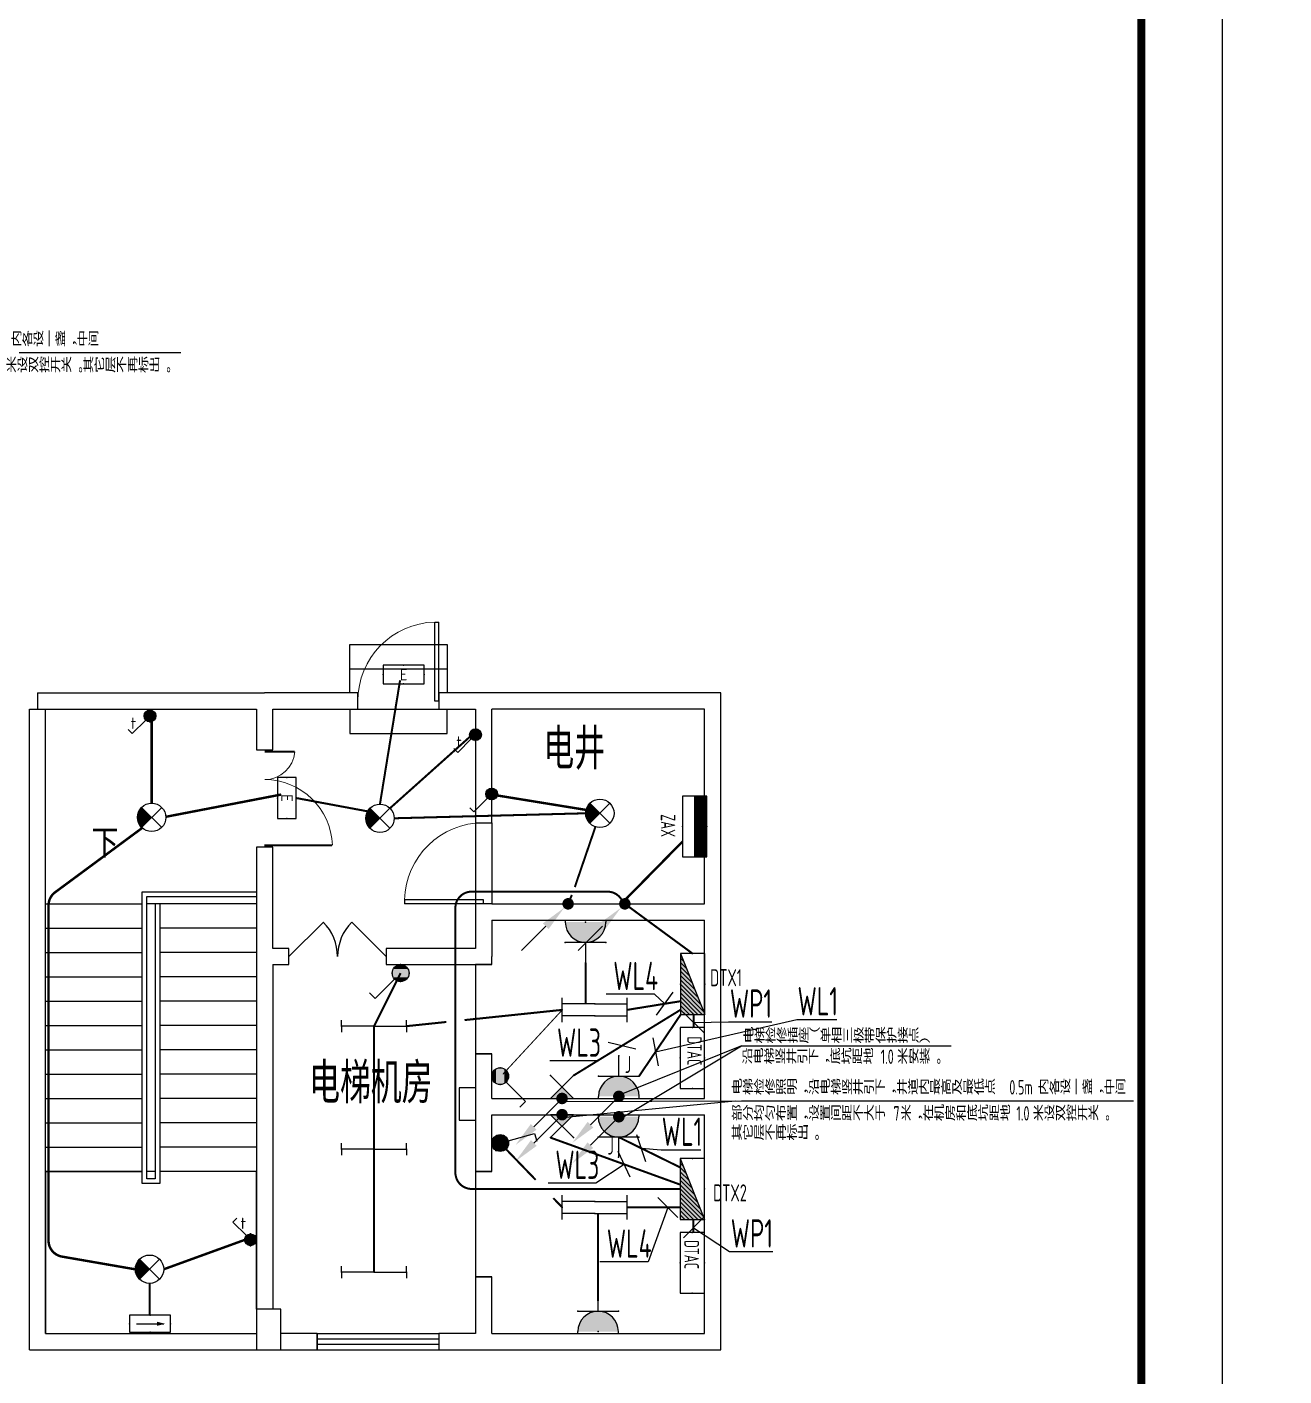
# Model space of a CAD drawing. Extents: x 2166032 to 5302137, y 581493 to 2416206.
# Drawn here: x 2872779 to 2888277, y 1195994 to 1212630 of the extents above; entities that cross this region are included whole.
import ezdxf
from ezdxf.enums import TextEntityAlignment as Align

# ---------------------------------------------------------------- set-up
doc = ezdxf.new("R2010")
doc.units = 0
doc.header["$LTSCALE"] = 1000
doc.header["$MEASUREMENT"] = 0
doc.linetypes.add('DASH', pattern=[0.35, 0.25, -0.1])
for name, color, linetype in [('COLUMN', 2, 'Continuous'), ('DIM-照明', 3, 'Continuous'), ('DIM_SYMB', 3, 'Continuous'), ('EQUIP-动力', 3, 'Continuous'), ('EQUIP-照明', 3, 'Continuous'), ('EQUIP-箱柜', 3, 'Continuous'), ('HANDRAIL', 3, 'Continuous'), ('LWIRE', 4, 'Continuous'), ('PUB_TEXT', 7, 'Continuous'), ('STAIR', 8, 'Continuous'), ('TEL_TEXT', 7, 'Continuous'), ('TEL_TITLE', 7, 'Continuous'), ('WALL', 8, 'Continuous'), ('WINDOW', 8, 'Continuous'), ('WIRE-照明', 1, 'Continuous')]:
    doc.layers.add(name, color=color, linetype=linetype)
doc.styles.add('_HZTXT', font='！tssdeng.shx', dxfattribs={"width": 0.8, "bigfont": '！tssdchn.shx'})
doc.styles.add('_TCH_DIM', font='tssdeng.shx', dxfattribs={"bigfont": 'tssdchn.shx'})
doc.styles.add('_TCH_LABEL', font='!tssdeng.shx', dxfattribs={"bigfont": '!tssdchn.shx'})
doc.styles.add('_TEL_DIM', font='@tssdeng.shx', dxfattribs={"width": 0.8, "height": 3.5, "bigfont": '!tssdchn.shx'})
doc.styles.get("Standard").update_dxf_attribs({"font": 'tssdeng.shx', "bigfont": 'tssdchn.shx'})

# ---------------------------------------------------------------- blocks, each defined once
blk = doc.blocks.new('$equip$00001776')
for p, q in [((0.72, 0.66), (-0.72, 0.66)), ((-0.72, 0.66), (-0.72, 0)), ((0.72, 0), (0.72, 0.66)), ((-0.72, 0), (0.72, 0))]:
    blk.add_line(p, q)
for p in [(0, 0.66), (-0.72, 0.33), (0, 0), (0.72, 0.33)]:
    blk.add_point(p)
at = {"color": 7, "style": '_TEL_DIM'}
blk.add_attdef('$TEXT$', text='', height=0.4, dxfattribs=at).set_placement((0, 0.33), align=Align.MIDDLE_CENTER)
at = {"color": 7, "style": '_TEL_DIM', "flags": 1}
blk.add_attdef('A', text='', height=0.00002, dxfattribs=at).set_placement((0, 0), align=Align.MIDDLE_CENTER)
blk = doc.blocks.new('$equip$00001822')
for p, q in [((0.147, 0.356), (0.625, 0.833)), ((0.625, 0.833), (0.766, 0.692))]:
    blk.add_line(p, q)
blk.add_circle((0, 0.208), 0.208)
for p in [(-0.208, 0.208), (-0.015, 0.001), (0, 0.417), (0.208, 0.208)]:
    blk.add_point(p)
for points in [[(-0.18, 0.313), (0.18, 0.313), (-0.208, 0.208), (0.208, 0.208)], [(-0.18, 0.104), (0.18, 0.104), (-0.208, 0.208), (0.208, 0.208)], [(-0.104, 0.389), (0.104, 0.389), (-0.18, 0.313), (0.18, 0.313)], [(-0.104, 0.028), (0.104, 0.028), (-0.18, 0.104), (0.18, 0.104)], [(0, 0.417), (0, 0.417), (-0.104, 0.389), (0.104, 0.389)], [(0, 0), (0, 0), (-0.104, 0.028), (0.104, 0.028)]]:
    blk.add_solid(points)
at = {"color": 7, "style": '_TEL_DIM'}
blk.add_attdef('$TEXT$', text='', height=0.4, dxfattribs=at).set_placement((0.581, 0.465), align=Align.MIDDLE_CENTER)
at = {"color": 7, "style": '_TEL_DIM', "flags": 1}
blk.add_attdef('A', text='', height=0.00002, dxfattribs=at).set_placement((0, 0), align=Align.MIDDLE_CENTER)
blk = doc.blocks.new('$equip$00001190')
for p, q in [((-0.354, 0.354), (0.354, -0.354)), ((-0.354, -0.354), (0.354, 0.354))]:
    blk.add_line(p, q)
blk.add_circle((0, 0), 0.5)
for points in [[(-0.177, -0.177), (-0.483, 0.129), (0, 0), (-0.354, 0.354)], [(-0.306, -0.306), (-0.483, -0.129), (-0.177, -0.177), (-0.483, 0.129)], [(-0.354, -0.354), (-0.354, -0.354), (-0.306, -0.306), (-0.483, -0.129)]]:
    blk.add_solid(points)
at = {"flags": 9}
blk.add_attdef('A', (0, 0), '', height=0.00002, dxfattribs=at)
blk = doc.blocks.new('$equip$00001687')
for p, q in [((0.72, 0.6), (-0.72, 0.6)), ((-0.72, 0.6), (-0.72, 0)), ((0.72, 0), (0.72, 0.6)), ((-0.72, 0), (0.72, 0))]:
    blk.add_line(p, q)
at = {"color": 7}
blk.add_line((-0.48, 0.3), (0.48, 0.3), dxfattribs=at)
for p in [(0, 0.6), (-0.72, 0.3), (0, 0), (0.72, 0.3)]:
    blk.add_point(p)
blk.add_solid([(0.24, 0.228), (0.528, 0.3), (0.24, 0.372)])
at = {"layer": 'TEL_TEXT', "style": '_TEL_DIM', "flags": 1}
blk.add_attdef('A', text='', height=0.00002, dxfattribs=at).set_placement((0, 0), align=Align.MIDDLE_CENTER)
blk = doc.blocks.new('$equip$00001962')
for p, q in [((0.147, 0.356), (0.625, 0.833)), ((0.625, 0.833), (0.766, 0.692))]:
    blk.add_line(p, q)
blk.add_circle((0, 0.208), 0.208)
for p in [(0, 0.417), (-0.208, 0.208), (0, 0), (0.208, 0.208)]:
    blk.add_point(p)
for points in [[(-0.104, 0.389), (0.104, 0.389), (-0.18, 0.313), (0.18, 0.313)], [(0, 0.417), (0, 0.417), (-0.104, 0.389), (0.104, 0.389)], [(-0.18, 0.313), (0.18, 0.313), (-0.208, 0.208), (0.208, 0.208)], [(-0.18, 0.104), (0.18, 0.104), (-0.208, 0.208), (0.208, 0.208)], [(-0.104, 0.028), (0.104, 0.028), (-0.18, 0.104), (0.18, 0.104)], [(0, 0), (0, 0), (-0.104, 0.028), (0.104, 0.028)]]:
    blk.add_solid(points)
at = {"layer": 'TEL_TEXT', "style": '_TEL_DIM', "flags": 1}
blk.add_attdef('A', text='', height=0.00002, dxfattribs=at).set_placement((0, 0), align=Align.MIDDLE_CENTER)
blk = doc.blocks.new('$TelecSys$00000081')
for p, q in [((0.104, 0.104), (0.104, 0.104)), ((-0.104, -0.104), (-0.104, -0.104)), ((-1.15, -1.15), (-0.55, -0.55))]:
    blk.add_line(p, q)
at = {"const_width": 0.142}
blk.add_lwpolyline([(0.071, 0, 1), (-0.071, 0, 1)], format="xyb", close=True, dxfattribs=at)
blk.add_solid([(-0.62, -0.48), (-0.48, -0.62), (-0.1, -0.1)])
at = {"width": 0.8, "flags": 9}
blk.add_attdef('A', (0, 0), '', height=0.00002, rotation=180, dxfattribs=at)
blk = doc.blocks.new('$equip$00001689')
for p, q in [((-0.8, 0), (-0.8, 0.15)), ((0, 0), (-0.8, 0)), ((-0.8, 0), (-0.8, -0.15)), ((0, 0), (0.8, 0)), ((0.8, 0), (0.8, 0.15)), ((0.8, 0), (0.8, -0.15))]:
    blk.add_line(p, q)
for p in [(-0.8, 0), (0, 0), (0.8, 0)]:
    blk.add_point(p)
at = {"layer": 'TEL_TEXT', "style": '_TEL_DIM', "flags": 1}
blk.add_attdef('A', text='', height=0.00002, dxfattribs=at).set_placement((0, 0), align=Align.MIDDLE_CENTER)
blk = doc.blocks.new('$equip$00001691')
for p, q in [((-0.8, -0.3), (-0.8, 0.3)), ((0, 0.15), (-0.8, 0.15)), ((0, 0.15), (0.8, 0.15)), ((0.8, -0.3), (0.8, 0.3)), ((0, -0.15), (-0.8, -0.15)), ((0, -0.15), (0.8, -0.15))]:
    blk.add_line(p, q)
for p in [(-0.8, 0), (0, 0.15), (0.8, 0), (0, -0.15)]:
    blk.add_point(p)
at = {"layer": 'TEL_TEXT', "style": '_TEL_DIM', "flags": 1}
blk.add_attdef('A', text='', height=0.00002, dxfattribs=at).set_placement((0, 0), align=Align.MIDDLE_CENTER)
blk = doc.blocks.new('*X464')
at = {"color": 0}
for p, q in [((-71, 0), (49, 120)), ((-35, 0), (108, 143)), ((0, 0), (167, 167)), ((35, 0), (226, 190)), ((71, 0), (250, 179)), ((106, 0), (250, 144)), ((-247, 0), (-246, 2)), ((-212, 0), (-187, 25)), ((-177, 0), (-128, 49)), ((-141, 0), (-69, 72)), ((-106, 0), (-10, 96)), ((141, 0), (250, 109)), ((177, 0), (250, 73)), ((212, 0), (250, 38)), ((247, 0), (250, 3))]:
    blk.add_line(p, q, dxfattribs=at)
blk = doc.blocks.new('$equip$00001425')
for p, q in [((-0.75, 0), (0.75, 0.6)), ((0.75, 0.6), (-0.75, 0.6)), ((-0.75, 0.6), (-0.75, 0)), ((0.75, 0), (0.75, 0.6)), ((-0.75, 0), (0.75, 0))]:
    blk.add_line(p, q)
for p in [(0, 0.6), (-0.75, 0.3), (0, 0), (0.75, 0.3)]:
    blk.add_point(p)
blk.add_solid([(-0.75, 0), (0.75, 0), (0.75, 0.6)])
at = {"xscale": 0.00300000000061118, "yscale": 0.00300000000061118, "zscale": 0.003}
blk.add_blockref('*X464', (0, 0), dxfattribs=at)
at = {"style": '_TCH_LABEL', "flags": 9}
blk.add_attdef('A', (0, 0), '', height=0.00002, dxfattribs=at)
blk = doc.blocks.new('$equip$00001413')
for p, q in [((0.75, 0.6), (-0.75, 0.6)), ((-0.75, 0.6), (-0.75, 0)), ((0.75, 0), (0.75, 0.6)), ((-0.75, 0), (0.75, 0))]:
    blk.add_line(p, q)
for p in [(0, 0.6), (-0.75, 0.3), (0, 0), (0.75, 0.3)]:
    blk.add_point(p)
at = {"style": '_TCH_LABEL', "flags": 9}
blk.add_attdef('A', (0, 0), '', height=0.00002, dxfattribs=at)
blk = doc.blocks.new('$equip$00001154')
for p, q in [((0, 0.283), (0, -0.283)), ((0, 0.283), (0.566, -0.283)), ((0.566, 0.283), (0, -0.283))]:
    blk.add_line(p, q)
for p in [(0, 0.004), (0.283, 0), (0.566, 0.283), (0.566, -0.283)]:
    blk.add_point(p)
blk.add_solid([(0, -0.283), (0.283, 0), (0, 0.283)])
at = {"layer": 'TEL_TEXT', "style": '_TEL_DIM', "flags": 1}
blk.add_attdef('A', text='', height=0.00002, dxfattribs=at).set_placement((0, 0), align=Align.MIDDLE_CENTER)
blk = doc.blocks.new('$equip$00001489')
at = {"color": 0}
for p, q in [((0, 0.551), (0, 1.051)), ((-0.5, 0.551), (0.5, 0.551)), ((-0.5, 0.001), (-0.5, 0.051)), ((0.5, 0.001), (0.5, 0.051))]:
    blk.add_line(p, q, dxfattribs=at)
blk.add_arc((0, 0.051), 0.5, 0, 180, dxfattribs=at)
for p in [(0, 1.051), (-0.5, 0.551), (0.5, 0.551), (0, 0.051)]:
    blk.add_point(p)
for points in [[(-0.25, 0.484), (0.25, 0.484), (-0.433, 0.301), (0.433, 0.301)], [(0, 0.551), (0, 0.551), (-0.25, 0.484), (0.25, 0.484)], [(-0.433, 0.301), (0.433, 0.301), (-0.5, 0.051), (0.5, 0.051)]]:
    blk.add_solid(points, dxfattribs=at)
at = {"flags": 9}
blk.add_attdef('A', (0, 0), '', height=0.00002, dxfattribs=at)
blk = doc.blocks.new('$TelecSys$00000080')
for p, q in [((-0.7, -0.7), (0, 0)), ((0.104, 0.104), (0.104, 0.104)), ((-0.104, -0.104), (-0.104, -0.104))]:
    blk.add_line(p, q)
at = {"const_width": 0.142}
blk.add_lwpolyline([(0.071, 0, 1), (-0.071, 0, 1)], format="xyb", close=True, dxfattribs=at)
blk.add_solid([(-0.63, -0.77), (-0.77, -0.63), (-1.15, -1.15)])
at = {"width": 0.8, "flags": 9}
blk.add_attdef('A', (0, 0), '', height=0.00002, rotation=180, dxfattribs=at)
blk = doc.blocks.new('*X106')
at = {"color": 0}
for p, q in [((-250, 33), (-183, 100)), ((-250, 68), (-218, 100)), ((-247, 0), (-147, 100)), ((-212, 0), (-112, 100)), ((-177, 0), (-77, 100)), ((-141, 0), (-41, 100)), ((-106, 0), (-6, 100)), ((-71, 0), (29, 100)), ((-35, 0), (65, 100)), ((0, 0), (100, 100)), ((35, 0), (135, 100)), ((71, 0), (171, 100)), ((106, 0), (206, 100)), ((141, 0), (241, 100)), ((177, 0), (250, 73)), ((212, 0), (250, 38)), ((247, 0), (250, 3))]:
    blk.add_line(p, q, dxfattribs=at)
blk = doc.blocks.new('$equip$00001414')
for p, q in [((0.75, 0.6), (-0.75, 0.6)), ((-0.75, 0.6), (-0.75, 0)), ((0.75, 0), (0.75, 0.6)), ((-0.75, 0.3), (0.75, 0.3)), ((-0.75, 0), (0.75, 0))]:
    blk.add_line(p, q)
at = {"const_width": 0.3}
blk.add_lwpolyline([(-0.75, 0.15), (0.75, 0.15)], dxfattribs=at)
for p in [(0, 0.6), (-0.75, 0.3), (0, 0), (0.75, 0.3)]:
    blk.add_point(p)
at = {"xscale": 0.00300000000061118, "yscale": 0.00300000000061118, "zscale": 0.003}
blk.add_blockref('*X106', (0, 0), dxfattribs=at)
at = {"style": '_TCH_LABEL', "flags": 9}
blk.add_attdef('A', (0, 0), '', height=0.00002, dxfattribs=at)
blk = doc.blocks.new('$DorLib2D$00000025')
at = {"const_width": 0.02}
for points in [[(0.481, -0.001), (0.481, 0.691)], [(-0.481, 0.001), (-0.481, 0.308)]]:
    blk.add_lwpolyline(points, dxfattribs=at)
at = {"lineweight": 13}
for centre, radius, start, end in [((0.505, -0.002), 0.699, 91.9397, 179.7238), ((-0.501, 0.003), 0.307, 359.7899, 85.7508)]:
    blk.add_arc(centre, radius, start, end, dxfattribs=at)
blk = doc.blocks.new('$DorLib2D$00000001')
for p, q in [((0.45, 0.975), (0.5, 0.975)), ((0.45, 0), (0.45, 0.975)), ((0.5, 0), (0.5, 0.975)), ((0.5, 0), (0.45, 0))]:
    blk.add_line(p, q)
at = {"lineweight": 13}
blk.add_arc((0.475, 0), 0.975, 91.4693, 180, dxfattribs=at)
blk = doc.blocks.new('$TCHSYS$DOOR2D')
for p, q in [((0.45, 0.975), (0.5, 0.975)), ((0.45, 0), (0.45, 0.975)), ((0.5, 0), (0.5, 0.975)), ((0.5, 0), (0.45, 0))]:
    blk.add_line(p, q)
at = {"lineweight": 13}
blk.add_arc((0.475, 0), 0.975, 91.4693, 180, dxfattribs=at)
blk = doc.blocks.new('$TCHSYS$WIN2D')
for p, q in [((-0.5, 0.5), (0.5, 0.5)), ((-0.5, 0.5), (-0.5, -0.5)), ((0.5, 0.5), (0.5, -0.5)), ((0.5, 0.167), (-0.5, 0.167)), ((0.5, -0.167), (-0.5, -0.167)), ((-0.5, -0.5), (0.5, -0.5))]:
    blk.add_line(p, q)
blk = doc.blocks.new('_FZHK')
blk.add_lwpolyline([(-0.5, -0.5), (0.5, -0.5), (0.5, 0.5), (-0.5, 0.5)], close=True)
blk = doc.blocks.new('$DorLib2D$00000116')
at = {"color": 0}
for p, q in [((-0.5, 0), (-0.146, 0.354)), ((0.5, 0), (0.146, 0.354))]:
    blk.add_line(p, q, dxfattribs=at)
for centre, start, end in [((-0.5, 0), 0, 45), ((0.5, 0), 135, 180)]:
    blk.add_arc(centre, 0.5, start, end, dxfattribs=at)

msp = doc.modelspace()

# ---------------------------------------------------------------- linework, layer by layer
msp.add_circle((2604640.5, 1020101.3), 438608.5)
at = {"layer": 'DIM-照明', "color": 2}
for p, q in [((2880539.4, 1200442.6), (2880744.1, 1200726.5)), ((2880875.2, 1200477.4), (2881122.6, 1200229.9)), ((2880494.2, 1200162.7), (2880560.8, 1199819.1)), ((2880286.1, 1200026.8), (2879945.7, 1200108.1)), ((2880410.4, 1198636.5), (2880297.7, 1198967.9)), ((2880217.5, 1198445.7), (2880069.1, 1198762.7)), ((2880804.3, 1197949.4), (2880556.8, 1198196.9)), ((2880872.2, 1197699.9), (2881119.7, 1197947.4))]:
    msp.add_line(p, q, dxfattribs=at)
for points in [[(2880517, 1200702.6), (2879919.7, 1200702.6)], [(2880641.8, 1200584.6), (2880517, 1200702.6)], [(2880527.5, 1199990.9), (2882272, 1200391.1)], [(2880998.9, 1200353.6), (2881429.5, 1200362.1)], [(2881429.5, 1200362.1), (2881962.9, 1200362.1)], [(2882272, 1200391.1), (2882762.7, 1200391.1)], [(2880115.9, 1200067.5), (2879812.8, 1199881.3)], [(2879812.8, 1199881.3), (2879226.1, 1199881.3)], [(2880354, 1198802.2), (2880598, 1198782.1)], [(2880598, 1198782.1), (2881088.7, 1198782.1)], [(2880143.3, 1198604.2), (2879791.5, 1198374.1)], [(2879791.5, 1198374.1), (2879204.9, 1198374.1)], [(2880680.5, 1198073.1), (2880437.5, 1197402.1)], [(2880996, 1197823.6), (2881440.5, 1197528.1)], [(2881440.5, 1197528.1), (2881973.9, 1197528.1)], [(2880437.5, 1197402.1), (2879840.2, 1197402.1)]]:
    msp.add_lwpolyline(points, dxfattribs=at)
at = {"layer": 'DIM_SYMB'}
msp.add_lwpolyline([(2873716.3, 1202286.7, 0, 0, 0), (2873716.3, 1197737.5, 0, 0, 0), (2874993.1, 1197737.5, 0, 0, 0), (2874993.1, 1199708.2, 80, 0, 0), (2874993.1, 1200008.2, 0, 0, 0)], format="xyseb", dxfattribs=at)
at = {"layer": 'HANDRAIL'}
for p, q in [((2878308.1, 1201067), (2878308.1, 1199967)), ((2878308.1, 1198517), (2878308.1, 1197217))]:
    msp.add_line(p, q, dxfattribs=at)
msp.add_lwpolyline([(2878308.1, 1199547.4), (2878108.1, 1199547.4), (2878108.1, 1199147.4), (2878308.1, 1199147.4)], dxfattribs=at)
at = {"layer": 'STAIR'}
for p, q in [((2874198.1, 1198367), (2874198.1, 1201967)), ((2874198.1, 1201967), (2875608.1, 1201967)), ((2875608.1, 1201967), (2875608.1, 1201907)), ((2873008.1, 1198517), (2873008.1, 1201817)), ((2873008.1, 1201817), (2874198.1, 1201817)), ((2874258.1, 1198427), (2874258.1, 1201907)), ((2874258.1, 1201907), (2875608.1, 1201907)), ((2874258.1, 1198517), (2874258.1, 1201817)), ((2874358.1, 1201817), (2874258.1, 1201817)), ((2874358.1, 1201817), (2874358.1, 1198517)), ((2874418.1, 1201817), (2874358.1, 1201817)), ((2874358.1, 1201817), (2874358.1, 1198427)), ((2874418.1, 1201817), (2874358.1, 1201817)), ((2875608.1, 1201817), (2874418.1, 1201817)), ((2874418.1, 1201817), (2874418.1, 1198367)), ((2875608.1, 1201817), (2875608.1, 1198517)), ((2873008.1, 1201517), (2874198.1, 1201517)), ((2875608.1, 1201517), (2874418.1, 1201517)), ((2873008.1, 1201217), (2874198.1, 1201217)), ((2875608.1, 1201217), (2874418.1, 1201217)), ((2873008.1, 1200917), (2874198.1, 1200917)), ((2875608.1, 1200917), (2874418.1, 1200917)), ((2873008.1, 1200617), (2874198.1, 1200617)), ((2875608.1, 1200617), (2874418.1, 1200617)), ((2873008.1, 1200317), (2874198.1, 1200317)), ((2875608.1, 1200317), (2874418.1, 1200317)), ((2873008.1, 1200017), (2874198.1, 1200017)), ((2875608.1, 1200017), (2874418.1, 1200017)), ((2873008.1, 1199717), (2874198.1, 1199717)), ((2875608.1, 1199717), (2874418.1, 1199717)), ((2873008.1, 1199417), (2874198.1, 1199417)), ((2875608.1, 1199417), (2874418.1, 1199417)), ((2873008.1, 1199117), (2874198.1, 1199117)), ((2875608.1, 1199117), (2874418.1, 1199117)), ((2873008.1, 1198817), (2874198.1, 1198817)), ((2875608.1, 1198817), (2874418.1, 1198817)), ((2873008.1, 1198517), (2874198.1, 1198517)), ((2873008.1, 1198517), (2873008.1, 1196517)), ((2874198.1, 1198517), (2873008.1, 1198517)), ((2874358.1, 1198517), (2874258.1, 1198517)), ((2875608.1, 1198517), (2874418.1, 1198517)), ((2875608.1, 1198517), (2874418.1, 1198517)), ((2875608.1, 1196817), (2875608.1, 1198517)), ((2874418.1, 1198367), (2874198.1, 1198367)), ((2874358.1, 1198427), (2874258.1, 1198427)), ((2873008.1, 1196517), (2875608.1, 1196517))]:
    msp.add_line(p, q, dxfattribs=at)
for points in [[(2876757.8, 1204417.1), (2876757.8, 1205017.1), (2877757.8, 1205017.1), (2877957.8, 1205017.1), (2877957.8, 1204417.1)], [(2876757.8, 1204417.1), (2876757.8, 1204717.1), (2877757.8, 1204717.1), (2877957.8, 1204717.1), (2877957.8, 1204417.1)], [(2876757.8, 1204217.1), (2876757.8, 1203917.1), (2877757.8, 1203917.1), (2877957.8, 1203917.1), (2877957.8, 1204217.1)], [(2876857.8, 1204217.1), (2877857.8, 1204217.1)]]:
    msp.add_lwpolyline(points, dxfattribs=at)
at = {"layer": 'TEL_TITLE'}
msp.add_lwpolyline([(2803419.4, 1184709.5), (2887519.4, 1184709.5), (2887519.4, 1244109.5), (2803419.4, 1244109.5)], close=True, dxfattribs=at)
at = {"layer": 'TEL_TITLE', "const_width": 100}
msp.add_lwpolyline([(2805919.4, 1185709.5), (2886519.4, 1185709.5), (2886519.4, 1243109.5), (2805919.4, 1243109.5)], close=True, dxfattribs=at)
at = {"layer": 'WALL', "color": 1}
for p, q in [((2868781.5, 1208614.4), (2874675.5, 1208614.4)), ((2881588, 1200067.6), (2880040.4, 1199442.7)), ((2880076, 1199155.6), (2881588, 1200067.6)), ((2881588, 1200067.6), (2884175, 1200067.6)), ((2879376, 1199381.4), (2881586.5, 1199388.1)), ((2879376.8, 1199181.4), (2881508.5, 1199387.9)), ((2881586.5, 1199388.1), (2886421.5, 1199388.1))]:
    msp.add_line(p, q, dxfattribs=at)
at = {"layer": 'WALL'}
for p, q in [((2872907.8, 1204417.1), (2875707.8, 1204417.1)), ((2872907.8, 1204417.1), (2872907.8, 1204217.1)), ((2876857.8, 1204417.1), (2875707.8, 1204417.1)), ((2876857.8, 1204217.1), (2876857.8, 1204417.1)), ((2878407.8, 1204417.1), (2877857.8, 1204417.1)), ((2877857.8, 1204417.1), (2877857.8, 1204217.1)), ((2881333.1, 1204417.1), (2878407.8, 1204417.1)), ((2881333.1, 1201717), (2881333.1, 1204417.1)), ((2872808.1, 1196317), (2872808.1, 1204217)), ((2872808.1, 1204217), (2873008.1, 1204217)), ((2872907.8, 1204217.1), (2875608.1, 1204217.1)), ((2873008.1, 1196517), (2873008.1, 1204217)), ((2875608.1, 1204217.1), (2875608.1, 1203717)), ((2875808.1, 1203717), (2875808.1, 1204217.1)), ((2875808.1, 1204217.1), (2876857.8, 1204217.1)), ((2877857.8, 1204217.1), (2878308.1, 1204217.1)), ((2878308.1, 1204217.1), (2878308.1, 1202817)), ((2878508.1, 1202817), (2878508.1, 1204217.1)), ((2881133.1, 1204217.1), (2878508.1, 1204217.1)), ((2881133.1, 1201817), (2881133.1, 1204217.1)), ((2875608.1, 1203717), (2875808.1, 1203717)), ((2878308.1, 1202817), (2878508.1, 1202817)), ((2875808.1, 1202517), (2875608.1, 1202517)), ((2875608.1, 1202517), (2875608.1, 1201167)), ((2875808.1, 1201267), (2875808.1, 1202517)), ((2878508.1, 1201817), (2878308.1, 1201817)), ((2878308.1, 1201817), (2878308.1, 1201717)), ((2878508.1, 1201817), (2881133.1, 1201817)), ((2878308.1, 1201717), (2878308.1, 1201267)), ((2881333.1, 1199317), (2881333.1, 1201717)), ((2878508.1, 1201617), (2881133.1, 1201617)), ((2878508.1, 1201617), (2878508.1, 1201167)), ((2881133.1, 1199417), (2881133.1, 1201617)), ((2875608.1, 1201167), (2875608.1, 1196817)), ((2876008, 1201267), (2875808.1, 1201267)), ((2876008, 1201067), (2876008, 1201267)), ((2878308.1, 1201267), (2877208, 1201267)), ((2877208, 1201267), (2877208, 1201067)), ((2878508.1, 1201067), (2878508.1, 1201167)), ((2875808.1, 1201067), (2876008, 1201067)), ((2875808.1, 1201067), (2875808.1, 1196817)), ((2877208, 1201067), (2878308.1, 1201067)), ((2878308.1, 1201067), (2878508.1, 1201067)), ((2878508.1, 1199967), (2878308.1, 1199967)), ((2878308.1, 1199967), (2878308.1, 1199317)), ((2878508.1, 1199417), (2878508.1, 1199967)), ((2878308.1, 1199317), (2878308.1, 1198517)), ((2878508.1, 1199417), (2881133.1, 1199417)), ((2881333.1, 1196317), (2881333.1, 1199317)), ((2878508.1, 1199217), (2881133.1, 1199217)), ((2878508.1, 1198517), (2878508.1, 1199217)), ((2881133.1, 1196517), (2881133.1, 1199217)), ((2878308.1, 1198517), (2878508.1, 1198517)), ((2878508.1, 1197217), (2878308.1, 1197217)), ((2878308.1, 1197217), (2878308.1, 1196517)), ((2878508.1, 1196517), (2878508.1, 1197217)), ((2873008.1, 1196517), (2875608.1, 1196517)), ((2876358.1, 1196517), (2875907.8, 1196517)), ((2876358.1, 1196317), (2876358.1, 1196517)), ((2878308.1, 1196517), (2877858.1, 1196517)), ((2877858.1, 1196517), (2877858.1, 1196317)), ((2878508.1, 1196517), (2881133.1, 1196517)), ((2872808.1, 1196317), (2875608.1, 1196317)), ((2875907.8, 1196317), (2876358.1, 1196317)), ((2877858.1, 1196317), (2878408.1, 1196317)), ((2878408.1, 1196317), (2881333.1, 1196317))]:
    msp.add_line(p, q, dxfattribs=at)
at = {"layer": 'WINDOW'}
for p, q in [((2878308.1, 1202817), (2878308.1, 1201817)), ((2878508.1, 1202817), (2878508.1, 1201817))]:
    msp.add_line(p, q, dxfattribs=at)
at = {"layer": 'WINDOW', "linetype": 'DASH'}
for p, q in [((2878508.1, 1201067), (2878308.1, 1201067)), ((2878308.1, 1199967), (2878508.1, 1199967)), ((2878508.1, 1198517), (2878308.1, 1198517)), ((2878308.1, 1197217), (2878508.1, 1197217))]:
    msp.add_line(p, q, dxfattribs=at)
at = {"layer": 'WIRE-照明', "color": 1, "linetype": 'Continuous'}
for points, const_width in [([(2877130.5, 1203047.1), (2877378.5, 1204573.6)], 25), ([(2874315.3, 1204112.5), (2874315.3, 1203057.9)], 30), ([(2878308.1, 1203938.6), (2877254.3, 1202995.9)], 25), ([(2874490.2, 1202890.4), (2875914, 1203165)], 30), ([(2876099.5, 1203121.6), (2876984.1, 1202956.7)], 25), ([(2879677.9, 1202974.4), (2878576.1, 1203153.5)], 30), ([(2877305.5, 1202872.1), (2878693.5, 1202908.3)], 25), ([(2878693.5, 1202908.3), (2879673.3, 1202933.8)], 25), ([(2880116.2, 1201828.1), (2880861.5, 1202585.5)], 30), ([(2879450.4, 1201817), (2879497, 1201927.1)], 25), ([(2880150, 1201817), (2880986, 1201203.1)], 25), ([(2877058.1, 1200308.7), (2877385.5, 1200962.8)], 25), ([(2879665.5, 1201091.3), (2879665.5, 1200584.6)], 25), ([(2880179, 1200509.6), (2880836, 1200616)], 25), ([(2878173.5, 1200383.5), (2879379, 1200509.6)], 25), ([(2878645.4, 1199715.1), (2879379, 1200509.6)], 12.5), ([(2879517.5, 1199699.8), (2880836, 1200509.9)], 25), ([(2880839.8, 1200453.1), (2880326, 1199692.7)], 25), ([(2880998.9, 1200453.1), (2880998.9, 1200291.6)], 25), ([(2877058.1, 1200308.7), (2877058.1, 1198792)], 25), ([(2877458.1, 1200308.7), (2877948.5, 1200360)], 25), ([(2877058.1, 1198792), (2877058.1, 1197275.3)], 25), ([(2878612.3, 1198867), (2879050.2, 1198413.6)], 25), ([(2879233.1, 1198934.1), (2879388.5, 1198877.8)], 25), ([(2879388.5, 1198877.8), (2880833.1, 1198354.2)], 25), ([(2880071.5, 1198941.3), (2880833.1, 1198566.3)], 25), ([(2879267.5, 1198188.6), (2879379, 1198073.1)], 25), ([(2879820.6, 1196917.7), (2879820.6, 1197998.1)], 25), ([(2880179, 1198073.1), (2880833.1, 1198073.1)], 25), ([(2880996, 1197926.1), (2880996, 1197764.6)], 25), ([(2874463.6, 1197310.1), (2875466.4, 1197674.2)], 30)]:
    msp.add_lwpolyline(points, dxfattribs=dict(at, const_width=const_width))
for points, const_width in [([(2874113.6, 1197310.1), (2873210.1, 1197466.8, -0.3647644), (2873044.3, 1197663.8), (2873044.3, 1201798.7, -0.2379548), (2873125.4, 1201959.5), (2874198.6, 1202752.5)], 30), ([(2880833.1, 1198301.1), (2878261, 1198301.1, -0.4142136), (2878061, 1198501.1), (2878061, 1201767.6, -0.4142136), (2878261, 1201967.6), (2879936.3, 1201967.6, -0.2343835), (2880095.6, 1201888.7), (2880128.5, 1201845.3)], 25)]:
    msp.add_lwpolyline(points, format="xyb", dxfattribs=dict(at, const_width=const_width))
at = {"layer": 'WIRE-照明', "linetype": 'Continuous', "const_width": 25}
for points in [[(2879787.6, 1202767.6), (2879533.3, 1202024)], [(2879475.6, 1201855.1), (2879474.7, 1201852.6)], [(2874289.8, 1197136.2), (2874289.8, 1196743.3)]]:
    msp.add_lwpolyline(points, dxfattribs=at)

# ---------------------------------------------------------------- block references
at = {"layer": 'COLUMN', "xscale": 299.6873603342101, "yscale": 499.9992370605469, "zscale": 499.9992370605469}
msp.add_blockref('_FZHK', (2875758, 1196567), dxfattribs=at)
at = {"layer": 'EQUIP-动力', "color": 3, "xscale": 500, "yscale": 500, "zscale": 500, "rotation": 180}
for p in [(2879665.5, 1201617), (2880071.5, 1199217)]:
    msp.add_blockref('$equip$00001489', p, dxfattribs=at)
at = {"layer": 'EQUIP-动力', "color": 3, "xscale": 500, "yscale": 500, "zscale": 500}
for p in [(2880076, 1199417), (2879820.6, 1196517)]:
    msp.add_blockref('$equip$00001489', p, dxfattribs=at)
at = {"layer": 'EQUIP-照明', "color": 5, "linetype": 'DASH', "xscale": 350, "yscale": 350, "zscale": 350}
msp.add_blockref('$equip$00001776', (2877421.9, 1204528.1), dxfattribs=at).add_auto_attribs({'$TEXT$': 'E'})
at = {"layer": 'EQUIP-照明', "color": 1}
ref = msp.add_blockref('$equip$00001822', (2874294.4, 1204207.4), dxfattribs=dict(at, xscale=350.0000000001191, yscale=350, zscale=350, rotation=179.9999527375684))
ref.add_attrib('$TEXT$', 't', dxfattribs={"layer": '0', "color": 7, "height": 140, "style": '_TEL_DIM'}).set_placement((2874091.2, 1204044.8), align=Align.MIDDLE_CENTER)
ref = msp.add_blockref('$equip$00001822', (2878308.1, 1203975.1), dxfattribs=dict(at, xscale=350.0000000001191, yscale=350, zscale=350, rotation=179.9999527375684))
ref.add_attrib('$TEXT$', 't', dxfattribs={"layer": '0', "color": 7, "height": 140, "style": '_TEL_DIM'}).set_placement((2878104.9, 1203812.5), align=Align.MIDDLE_CENTER)
at = {"layer": 'EQUIP-照明', "color": 5, "linetype": 'DASH', "xscale": 350, "yscale": 350, "zscale": 350, "rotation": 270}
msp.add_blockref('$equip$00001776', (2875868.5, 1203121.6), dxfattribs=at).add_auto_attribs({'$TEXT$': 'E'})
at = {"layer": 'EQUIP-照明', "color": 5, "linetype": 'DASH', "xscale": 350, "yscale": 350, "zscale": 350, "rotation": 180}
msp.add_blockref('$equip$00001962', (2878508.1, 1203244.6), dxfattribs=at)
at = {"layer": 'EQUIP-照明', "xscale": 350, "yscale": 350, "zscale": 350}
for name, p in [('$equip$00001190', (2874315.3, 1202882.9)), ('$equip$00001190', (2877130.5, 1202872.1)), ('$equip$00001190', (2879842.3, 1202933.8)), ('$equip$00001190', (2874289.8, 1197311.2)), ('$equip$00001687', (2874296.1, 1196533.3))]:
    msp.add_blockref(name, p, dxfattribs=at)
at = {"layer": 'EQUIP-照明', "color": 1, "yscale": 500, "zscale": 500}
for name, p, xscale, rotation in [('$equip$00001962', (2877385.5, 1201067), 500, 180), ('$equip$00001962', (2878508.1, 1199692), 500, 270), ('$equip$00001154', (2879376, 1199417), 500, 90), ('$equip$00001962', (2878560.9, 1198776.4), 500.0000000001452, 330.4709916189473), ('$equip$00001154', (2879374.5, 1199217), 500, 270)]:
    msp.add_blockref(name, p, dxfattribs=dict(at, xscale=xscale, rotation=rotation))
at = {"layer": 'EQUIP-照明', "color": 1, "xscale": 500, "yscale": 500, "zscale": 500}
for name, p in [('$equip$00001691', (2879779, 1200509.6)), ('$equip$00001689', (2877058.1, 1200308.7)), ('$equip$00001689', (2877058.1, 1198792)), ('$equip$00001691', (2879779, 1198073.1)), ('$equip$00001689', (2877058.1, 1197275.3))]:
    msp.add_blockref(name, p, dxfattribs=at)
at = {"layer": 'EQUIP-照明', "color": 1}
ref = msp.add_blockref('$equip$00001822', (2875608.1, 1197674.2), dxfattribs=dict(at, xscale=350, yscale=350, zscale=350, rotation=90))
ref.add_attrib('$TEXT$', 't', dxfattribs={"layer": '0', "color": 7, "height": 140, "style": '_TEL_DIM'}).set_placement((2875445.5, 1197877.4), align=Align.MIDDLE_CENTER)
at = {"layer": 'EQUIP-箱柜', "xscale": 500, "yscale": 500, "zscale": 500, "rotation": 89.99999999994664}
msp.add_blockref('$equip$00001414', (2881161.5, 1202770.4), dxfattribs=at)
at = {"layer": 'EQUIP-箱柜', "color": 1, "xscale": 500, "yscale": 500, "zscale": 500}
for name, p, rotation in [('$equip$00001425', (2880836, 1200828.1), 270.0000000001067), ('$equip$00001413', (2881133.1, 1199916.6), 90), ('$equip$00001425', (2880833.1, 1198301.1), 270.0000000001067), ('$equip$00001413', (2881130.2, 1197389.6), 90)]:
    msp.add_blockref(name, p, dxfattribs=dict(at, rotation=rotation))
at = {"layer": 'LWIRE', "xscale": 500, "yscale": 500, "zscale": 500}
msp.add_blockref('$TelecSys$00000081', (2879450.4, 1201817), dxfattribs=at)
at = {"layer": 'LWIRE', "color": 1, "xscale": 500, "yscale": 500, "zscale": 500}
for name, p in [('$TelecSys$00000081', (2880150, 1201817)), ('$TelecSys$00000080', (2879376, 1199417)), ('$TelecSys$00000080', (2880076, 1199442.7)), ('$TelecSys$00000080', (2879376.8, 1199217)), ('$TelecSys$00000080', (2880076, 1199191.3))]:
    msp.add_blockref(name, p, dxfattribs=at)
at = {"layer": 'WINDOW'}
for name, p, xscale, yscale, zscale, rotation in [('$TCHSYS$DOOR2D', (2877357.8, 1204317.1), -1000, -1000, -1000, 180), ('$DorLib2D$00000025', (2875708.1, 1203117), 1200, 1200, 1200, 270), ('$DorLib2D$00000001', (2878408.1, 1202317), 1000, -1000, 1000, 270.0000000000103), ('$DorLib2D$00000116', (2876608, 1201167), 1200, 1200, 1200, 359.9999999999901)]:
    msp.add_blockref(name, p, dxfattribs=dict(at, xscale=xscale, yscale=yscale, zscale=zscale, rotation=rotation))
at = {"layer": 'WINDOW', "xscale": 1500, "yscale": 200, "zscale": 1500}
msp.add_blockref('$TCHSYS$WIN2D', (2877108.1, 1196417), dxfattribs=at)

# ---------------------------------------------------------------- texts
at = {"layer": 'DIM-照明', "color": 7, "style": '_TEL_DIM', "width": 0.64}
for s, p in [('WL4', (2880007.2, 1200752.6)), ('WL1', (2882278.9, 1200441.1)), ('WP1', (2881444.6, 1200412.1)), ('WL3', (2879313.6, 1199931.3)), ('WL1', (2880604.9, 1198832.1)), ('WL3', (2879292.4, 1198424.1)), ('WL4', (2879927.7, 1197452.1)), ('WP1', (2881455.6, 1197578.1))]:
    msp.add_text(s, height=350, dxfattribs=at).set_placement(p)
at = {"layer": 'PUB_TEXT', "style": '_HZTXT', "width": 0.8}
for s, p in [('电井', (2879145.1, 1203476.1)), ('电梯机房', (2876258.3, 1199356.6))]:
    msp.add_text(s, height=500, dxfattribs=at).set_placement(p)
at = {"layer": 'PUB_TEXT', "style": '_TCH_DIM'}
msp.add_text('下', height=350, dxfattribs=at).set_placement((2873574.4, 1202386.7))
at = {"layer": 'TEL_TEXT', "style": '_TEL_DIM'}
for s, height, width, p in [('内各设一盏，中间', 178.5, 0.8, (2872579.2, 1208691.8)), ('米设双控开关。其它层不再标出。', 178.5, 0.8, (2872517.7, 1208370.2)), ('DTX1', 210, 0.64, (2881203, 1200801.1)), ('电梯检修插座（单相三极带保护接点）', 178.5, 0.8, (2881607.1, 1200100.9)), ('沿电梯竖井引下，底坑距地', 178.5, 0.8, (2881591, 1199843)), ('1.0', 178.5, 0.64, (2883304.6, 1199843)), ('米安装。', 178.5, 0.8, (2883506.7, 1199843)), ('J', 210, 0.64, (2880150.5, 1199730.6)), ('电梯检修照明，沿电梯竖井引下，井道内最高及最低点', 178.5, 0.8, (2881462.9, 1199465.5)), ('0.5m', 178.5, 0.64, (2884890.1, 1199465.5)), ('内各设一盏，中间', 178.5, 0.8, (2885241.6, 1199465.5)), ('部分均匀布置，设置间距不大于', 178.5, 0.8, (2881462.9, 1199143.9)), ('7', 178.5, 0.64, (2883462.1, 1199143.9)), ('米，在机房和底坑距地', 178.5, 0.8, (2883550, 1199143.9)), ('1.0', 178.5, 0.64, (2884978, 1199143.9)), ('米设双控开关。', 178.5, 0.8, (2885180.1, 1199143.9)), ('其它层不再标出。', 178.5, 0.8, (2881462.9, 1198904.7)), ('J', 210, 0.64, (2879936.5, 1198725.1)), ('DTX2', 210, 0.64, (2881240, 1198147.6))]:
    msp.add_text(s, height=height, dxfattribs=dict(at, width=width)).set_placement(p)
at = {"layer": 'TEL_TEXT', "style": '_TEL_DIM', "width": 0.64}
for s, p in [('ZAX', (2880593.6, 1202922.5)), ('DTAC', (2880918.6, 1200181.5)), ('DTAC', (2880884.6, 1197669))]:
    msp.add_text(s, height=178.5, rotation=270, dxfattribs=at).set_placement(p)

doc.saveas('drawing.dxf')
